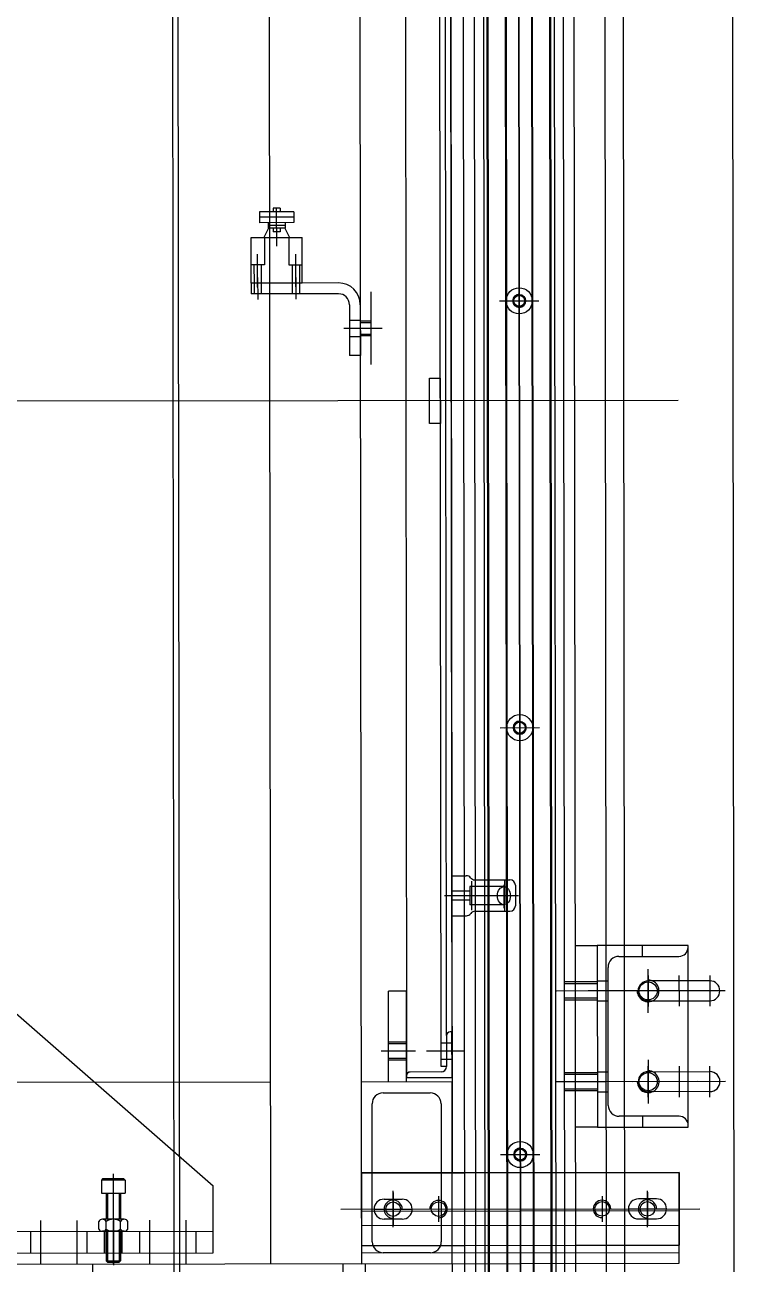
# Model space of a CAD drawing. Header units: feet. Extents: x -99009 to 3252343, y -11094690 to 9035152.
# Drawn here: x 2520128 to 2520526, y -1969814 to -1969131 of the extents above; entities that cross this region are included whole.
import ezdxf

# ---------------------------------------------------------------- set-up
doc = ezdxf.new("R2010")
doc.units = ezdxf.units.FT
for name, color, linetype in [('1', 1, 'Continuous'), ('K-LINE', 7, 'Continuous'), ('栗本図面枠', 7, 'Continuous')]:
    doc.layers.add(name, color=color, linetype=linetype)

# ---------------------------------------------------------------- blocks, each defined once
blk = doc.blocks.new('K24582845e8a56')
at = {"layer": '栗本図面枠', "color": 1}
for p, q in [((-7645.32, 117.5, 0), (-5963.82, 117.5, 0)), ((-6857.82, 113, 0), (-6857.82, 62, 0)), ((-6807.82, 113, 0), (-6807.82, 62, 0)), ((-6866.32, 104.5, 0), (-6849.32, 104.5, 0)), ((-6863.32, 104.5, 0), (-6863.32, 70.5, 0)), ((-6852.32, 70.5, 0), (-6852.32, 104.5, 0)), ((-6799.32, 104.5, 0), (-6816.32, 104.5, 0)), ((-6813.32, 70.5, 0), (-6813.32, 104.5, 0)), ((-6802.32, 104.5, 0), (-6802.32, 70.5, 0)), ((-6857.82, 97.5, 0), (-6857.82, 37.5, 0)), ((-6807.82, 97.5, 0), (-6807.82, 37.5, 0)), ((-6737.82, -98.83, 0), (-6737.82, 98.83, 0)), ((-6881.82, 92.5, 0), (-6882.82, 92.5, 0)), ((-6882.82, 92.5, 0), (-6882.82, 42.5, 0)), ((-6782.82, 92.5, 0), (-6882.82, 92.5, 0)), ((-6882.82, 92.5, 0), (-6882.82, 42.5, 0)), ((-6782.82, 92.5, 0), (-6783.82, 92.5, 0)), ((-6782.82, 42.5, 0), (-6782.82, 92.5, 0)), ((-6782.82, 42.5, 0), (-6782.82, 92.5, 0)), ((-7182.82, 87.5, 0), (-7182.82, -1919.93, 0)), ((-6876.82, 54.5, 0), (-6876.82, 87.5, 0)), ((-6866.32, 87.5, 0), (-6849.32, 87.5, 0)), ((-6816.32, 87.5, 0), (-6799.32, 87.5, 0)), ((-6788.82, 87.5, 0), (-6788.82, 54.5, 0)), ((-6707.82, 87.5, 0), (-6757.82, 87.5, 0)), ((-6757.82, 87.5, 0), (-6757.82, -87.5, 0)), ((-6757.82, 87.5, 0), (-6717.82, 87.5, 0)), ((-6757.82, 30.5, 0), (-6757.82, 87.5, 0)), ((-6736.82, -87.5, 0), (-6736.82, 87.5, 0)), ((-6728.82, -87.5, 0), (-6728.82, 87.5, 0)), ((-6717.82, 30.5, 0), (-6717.82, 87.5, 0)), ((-6713.82, -87.5, 0), (-6713.82, 87.5, 0)), ((-6707.82, -87.5, 0), (-6707.82, 87.5, 0)), ((-6737.82, 60, 0), (-6737.82, 80, 0)), ((-6845.82, 70.5, 0), (-6869.82, 70.5, 0)), ((-6866.32, 70.5, 0), (-6849.32, 70.5, 0)), ((-6819.82, 70.5, 0), (-6795.82, 70.5, 0)), ((-6799.32, 70.5, 0), (-6816.32, 70.5, 0)), ((-6727.82, 70, 0), (-6747.82, 70, 0)), ((-6747.02, 70, 0), (-6728.62, 70, 0)), ((-6743.32, 75, 0), (-6743.32, 65, 0)), ((-6732.32, 65, 0), (-6732.32, 75, 0)), ((-6876.82, 67.5, 0), (-6882.82, 67.5, 0)), ((-6782.82, 67.5, 0), (-6788.82, 67.5, 0)), ((-5916.82, 57.5, 0), (-7660.32, 57.5, 0)), ((-6794.82, 48.5, 0), (-6870.82, 48.5, 0)), ((-6863.32, 42.5, 0), (-6863.32, 48.5, 0)), ((-6852.32, 42.5, 0), (-6852.32, 48.5, 0)), ((-6813.32, 42.5, 0), (-6813.32, 48.5, 0)), ((-6802.32, 42.5, 0), (-6802.32, 48.5, 0)), ((-5916.82, 47.5, 0), (-7660.32, 47.5, 0)), ((-6882.82, 42.5, 0), (-6782.82, 42.5, 0)), ((-6882.82, 42.5, 0), (-6782.82, 42.5, 0)), ((-6882.82, 30.5, 0), (-6882.82, 42.5, 0)), ((-6882.82, 42.5, 0), (-6782.82, 42.5, 0)), ((-6862.82, 42.5, 0), (-6862.82, 24.5, 0)), ((-6861.82, 42.5, 0), (-6861.82, 24.5, 0)), ((-6857.82, 47, 0), (-6857.82, 20, 0)), ((-6853.82, 42.5, 0), (-6853.82, 24.5, 0)), ((-6852.82, 42.5, 0), (-6852.82, 24.5, 0)), ((-6812.82, 42.5, 0), (-6812.82, 24.5, 0)), ((-6811.82, 42.5, 0), (-6811.82, 24.5, 0)), ((-6807.82, 47, 0), (-6807.82, 20, 0)), ((-6803.82, 42.5, 0), (-6803.82, 24.5, 0)), ((-6802.82, 42.5, 0), (-6802.82, 24.5, 0)), ((-6782.82, 42.5, 0), (-6782.82, 30.5, 0)), ((-6744.9, 45, 0), (-6730.75, 45, 0)), ((-5530.82, 30.5, 0), (-7897.82, 30.5, 0)), ((-6757.82, -30.5, 0), (-6757.82, 30.5, 0)), ((-6717.82, -30.5, 0), (-6717.82, 30.5, 0)), ((-5575.82, 24.5, 0), (-7727.82, 24.5, 0)), ((-7755.82, 19.5, 0), (-6650.82, 19.5, 0)), ((-6650.82, 17, 0), (-7755.82, 17, 0)), ((-6650.82, 17.5, 0), (-7750.62, 17.5, 0)), ((-6650.82, 7.51, 0), (-7755.82, 7.51, 0)), ((-7750.62, 7.01, 0), (-6650.82, 7.01, 0)), ((-7237.82, -10.85, 0), (-7237.82, 10.85, 0)), ((-7237.82, -8.21, 0), (-7237.82, 8.21, 0)), ((-7002.82, -10.85, 0), (-7002.82, 10.85, 0)), ((-7002.82, -8.21, 0), (-7002.82, 8.21, 0)), ((-6767.82, -10.85, 0), (-6767.82, 10.85, 0)), ((-6767.82, -8.21, 0), (-6767.82, 8.21, 0)), ((-5437.58, 0, 0), (-7917.65, 0, 0)), ((-7755.82, 0, 0), (-6650.82, 0, 0)), ((-6919.08, -24.82, 0), (-6919.08, -5.5, 0)), ((-6916.08, -2.5, 0), (-6904.76, -2.5, 0)), ((-6910.32, -0.75, 0), (-6910.32, -41.59, 0)), ((-6901.76, -24.67, 0), (-6901.76, -5.5, 0)), ((-7755.82, -7.51, 0), (-6650.82, -7.51, 0)), ((-7750.62, -7.01, 0), (-6650.82, -7.01, 0)), ((-6919.08, -8.5, 0), (-6901.76, -8.5, 0)), ((-6916.39, -8.8, 0), (-6903.4, -8.8, 0)), ((-6915.32, -8.8, 0), (-6915.32, -27.5, 0)), ((-6905.32, -8.8, 0), (-6905.32, -27.5, 0)), ((-6650.82, -17, 0), (-7755.82, -17, 0)), ((-7755.82, -19.5, 0), (-6650.82, -19.5, 0)), ((-6650.82, -17.5, 0), (-7750.62, -17.5, 0)), ((-5575.82, -24.5, 0), (-7727.82, -24.5, 0)), ((-6902.32, -26.5, 0), (-6918.32, -26.5, 0)), ((-5530.82, -30.5, 0), (-7897.82, -30.5, 0)), ((-6921.32, -37.5, 0), (-6921.32, -29.5, 0)), ((-6915.32, -27.5, 0), (-6905.32, -27.5, 0)), ((-6912.82, -27.5, 0), (-6912.82, -37.5, 0)), ((-6907.82, -27.5, 0), (-6907.82, -37.5, 0)), ((-6899.32, -37.5, 0), (-6899.32, -29.5, 0)), ((-6824.82, -30.68, 0), (-6824.82, -51.46, 0)), ((-6757.82, -87.5, 0), (-6757.82, -30.5, 0)), ((-6717.82, -87.5, 0), (-6717.82, -30.5, 0)), ((-7607.82, -37.5, 0), (-6757.82, -37.5, 0)), ((-6810.32, -37.5, 0), (-7555.32, -37.5, 0)), ((-6833.32, -40.5, 0), (-7532.32, -40.5, 0)), ((-6921.32, -37.5, 0), (-6899.32, -37.5, 0)), ((-6810.32, -37.5, 0), (-6835.32, -37.5, 0)), ((-6835.32, -37.5, 0), (-6835.32, -38.5, 0)), ((-6833.32, -40.5, 0), (-6816.32, -40.5, 0)), ((-6829.32, -43.5, 0), (-6829.32, -37.5, 0)), ((-6820.32, -43.5, 0), (-6820.32, -37.5, 0)), ((-6816.32, -40.5, 0), (-6816.32, -43.5, 0)), ((-6810.32, -62.5, 0), (-6810.32, -37.5, 0)), ((-6810.32, -62.5, 0), (-6810.32, -37.5, 0)), ((-6707.82, -37.5, 0), (-6807.82, -37.5, 0)), ((-6807.82, -37.5, 0), (-6807.82, -87.5, 0)), ((-6707.82, -87.5, 0), (-6707.82, -37.5, 0)), ((-6707.82, -37.5, 0), (-6695.82, -37.5, 0)), ((-6707.82, -1750.5, 0), (-6707.82, -37.5, 0)), ((-6816.32, -43.5, 0), (-7549.32, -43.5, 0)), ((-7195.32, -49.5, 0), (-7195.32, -43.5, 0)), ((-7195.32, -43.5, 0), (-7170.32, -43.5, 0)), ((-7170.32, -43.5, 0), (-7170.32, -49.5, 0)), ((-6813.32, -43.5, 0), (-6813.32, -60.5, 0)), ((-6795.82, -43.5, 0), (-6719.82, -43.5, 0)), ((-6744.9, -45, 0), (-6730.75, -45, 0)), ((-7170.32, -49.5, 0), (-7195.32, -49.5, 0)), ((-6801.82, -75.5, 0), (-6801.82, -49.5, 0)), ((-6713.82, -49.5, 0), (-6713.82, -75.5, 0)), ((-6824.82, -57.61, 0), (-6824.82, -76.51, 0)), ((-6737.82, -80, 0), (-6737.82, -60, 0)), ((-7555.32, -62.5, 0), (-6810.32, -62.5, 0)), ((-6857.82, -62.5, 0), (-6857.82, -72.5, 0)), ((-6807.82, -62.5, 0), (-6857.82, -62.5, 0)), ((-6810.32, -62.5, 0), (-6837.82, -62.5, 0)), ((-6829.82, -62.5, 0), (-6829.82, -72.5, 0)), ((-6828.82, -62.5, 0), (-6828.82, -72.5, 0)), ((-6820.82, -62.5, 0), (-6820.82, -72.5, 0)), ((-6819.82, -62.5, 0), (-6819.82, -72.5, 0)), ((-6811.32, -62.5, 0), (-6810.32, -62.5, 0)), ((-6743.32, -75, 0), (-6743.32, -65, 0)), ((-6732.32, -65, 0), (-6732.32, -75, 0)), ((-6807.82, -72.5, 0), (-6857.82, -72.5, 0)), ((-6727.82, -70, 0), (-6747.82, -70, 0)), ((-6747.02, -70, 0), (-6728.62, -70, 0)), ((-7202.82, -81.5, 0), (-7242.82, -81.5, 0)), ((-7226.82, -87.5, 0), (-7226.82, -81.5, 0)), ((-7226.02, -87.5, 0), (-7226.02, -81.5, 0)), ((-7222.82, -93.5, 0), (-7222.82, -75.5, 0)), ((-7219.62, -87.5, 0), (-7219.62, -81.5, 0)), ((-7218.82, -87.5, 0), (-7218.82, -81.5, 0)), ((-6719.82, -81.5, 0), (-6795.82, -81.5, 0)), ((-7607.82, -87.5, 0), (-6757.82, -87.5, 0)), ((-7235.8, -87.5, 0), (-7207.8, -87.5, 0)), ((-7227.32, -93.5, 0), (-7227.32, -87.5, 0)), ((-7222.82, -96.5, 0), (-7222.82, -84.5, 0)), ((-7218.32, -93.5, 0), (-7218.32, -87.5, 0)), ((-7207.8, -87.5, 0), (-7207.8, -93.5, 0)), ((-6807.82, -87.5, 0), (-6707.82, -87.5, 0)), ((-6757.82, -87.5, 0), (-6707.82, -87.5, 0)), ((-6757.82, -87.5, 0), (-6717.82, -87.5, 0)), ((-6678.24, -85.29, 0), (-6707.97, -85.29, 0)), ((-7235.8, -93.5, 0), (-7207.8, -93.5, 0)), ((-7247.8, -99.5, 0), (-7247.8, -147.5, 0)), ((-7241.8, -99.5, 0), (-7241.8, -147.5, 0)), ((-6695.82, -97.5, 0), (-6707.82, -97.5, 0)), ((-7247.8, -119.5, 0), (-7272.8, -119.5, 0)), ((-7272.8, -147.5, 0), (-7272.8, -119.5, 0)), ((-7257.8, -126.75, 0), (-7257.8, -119.5, 0)), ((-7257.8, -121, 0), (-7247.8, -121, 0)), ((-7247.8, -147.5, 0), (-7247.8, -119.5, 0)), ((-7247.8, -121, 0), (-7241.8, -121, 0)), ((-7287, -124, 0), (-7281, -124, 0)), ((-7287, -124, 0), (-7287, -143, 0)), ((-7284, -124, 0), (-7284, -143, 0)), ((-7281, -124, 0), (-7281, -143, 0)), ((-7281, -128.74, 0), (-7278, -128.74, 0)), ((-7279.5, -128.74, 0), (-7279.5, -138.26, 0)), ((-7278, -129.05, 0), (-7272.8, -126.5, 0)), ((-7278, -128.74, 0), (-7278, -138.26, 0)), ((-7272.8, -126.75, 0), (-7257.8, -126.75, 0)), ((-7245.59, -123, 0), (-7263.71, -123, 0)), ((-7257.8, -125, 0), (-7247.8, -125, 0)), ((-7250.8, -123, 0), (-7238.8, -123, 0)), ((-7247.8, -125, 0), (-7241.8, -125, 0)), ((-7289, -131.5, 0), (-7289, -135.5, 0)), ((-7289, -131.5, 0), (-7287, -131.5, 0)), ((-7289, -135.5, 0), (-7287, -135.5, 0)), ((-7267.99, -133.5, 0), (-7288.54, -133.5, 0)), ((-7278, -131.5, 0), (-7276, -131.5, 0)), ((-7278, -135.5, 0), (-7276, -135.5, 0)), ((-7276, -131.5, 0), (-7276, -135.5, 0)), ((-7657.82, -137.5, 0), (-6707.82, -137.5, 0)), ((-7287, -143, 0), (-7281, -143, 0)), ((-7281, -138.26, 0), (-7278, -138.26, 0)), ((-7278, -137.95, 0), (-7272.8, -140.5, 0)), ((-7272.8, -140.25, 0), (-7257.8, -140.25, 0)), ((-7257.8, -140.25, 0), (-7257.8, -147.5, 0)), ((-7257.8, -142, 0), (-7247.8, -142, 0)), ((-7247.8, -142, 0), (-7241.8, -142, 0)), ((-6807.82, -137.5, 0), (-6807.82, -604.75, 0)), ((-7247.8, -147.5, 0), (-7272.8, -147.5, 0)), ((-7245.59, -144, 0), (-7263.71, -144, 0)), ((-7257.8, -146, 0), (-7247.8, -146, 0)), ((-7250.8, -144, 0), (-7238.8, -144, 0)), ((-7247.8, -146, 0), (-7241.8, -146, 0)), ((-7247.8, -147.5, 0), (-7241.8, -147.5, 0)), ((-6849.82, -282.03, 0), (-6750.82, -169.03, 0)), ((-6725.82, -169.03, 0), (-6750.82, -169.03, 0)), ((-6713.82, -169.03, 0), (-6725.82, -169.03, 0)), ((-6725.82, -319.03, 0), (-6725.82, -169.03, 0)), ((-6713.82, -319.03, 0), (-6713.82, -169.03, 0)), ((-6707.82, -184.03, 0), (-6731.82, -184.03, 0)), ((-6713.82, -178.53, 0), (-6725.82, -178.53, 0)), ((-6695.82, -187.5, 0), (-7669.82, -187.5, 0)), ((-6698.82, -190.5, 0), (-7666.82, -190.5, 0)), ((-6707.82, -204.03, 0), (-6731.82, -204.03, 0)), ((-6713.82, -209.53, 0), (-6725.82, -209.53, 0)), ((-6754.82, -218.33, 0), (-6754.02, -217.53, 0)), ((-6754.82, -229.73, 0), (-6754.82, -218.33, 0)), ((-6754.02, -217.53, 0), (-6754.02, -230.53, 0)), ((-6754.02, -217.53, 0), (-6746.82, -217.53, 0)), ((-6746.82, -230.53, 0), (-6746.82, -217.53, 0)), ((-6732.42, -218.03, 0), (-6732.42, -230.03, 0)), ((-6727.02, -216.03, 0), (-6731.22, -216.03, 0)), ((-6725.82, -218.03, 0), (-6725.82, -230.03, 0)), ((-6757.37, -224.03, 0), (-6707.19, -224.03, 0)), ((-6746.82, -220.03, 0), (-6732.42, -220.03, 0)), ((-6746.82, -220.83, 0), (-6732.42, -220.83, 0)), ((-6707.82, -224.03, 0), (-6731.82, -224.03, 0)), ((-6727.02, -220.03, 0), (-6731.22, -220.03, 0)), ((-6713.82, -219.23, 0), (-6725.82, -219.23, 0)), ((-6713.82, -220.03, 0), (-6725.82, -220.03, 0)), ((-6725.82, -220.03, 0), (-6709.62, -220.03, 0)), ((-6725.82, -220.83, 0), (-6708.82, -220.83, 0)), ((-6709.62, -228.03, 0), (-6709.62, -220.03, 0)), ((-6708.82, -220.83, 0), (-6709.62, -220.03, 0)), ((-6708.82, -227.23, 0), (-6708.82, -220.83, 0)), ((-6754.82, -229.73, 0), (-6754.02, -230.53, 0)), ((-6754.02, -230.53, 0), (-6746.82, -230.53, 0)), ((-6746.82, -227.23, 0), (-6732.42, -227.23, 0)), ((-6746.82, -228.03, 0), (-6732.42, -228.03, 0)), ((-6727.02, -228.03, 0), (-6731.22, -228.03, 0)), ((-6725.82, -227.23, 0), (-6708.82, -227.23, 0)), ((-6713.82, -228.03, 0), (-6725.82, -228.03, 0)), ((-6725.82, -228.03, 0), (-6709.62, -228.03, 0)), ((-6713.82, -228.83, 0), (-6725.82, -228.83, 0)), ((-6709.62, -228.03, 0), (-6708.82, -227.23, 0)), ((-6727.02, -232.03, 0), (-6731.22, -232.03, 0)), ((-6713.82, -238.53, 0), (-6725.82, -238.53, 0)), ((-6678.24, -235.29, 0), (-6707.97, -235.29, 0)), ((-6707.82, -244.03, 0), (-6731.82, -244.03, 0)), ((-6707.82, -264.03, 0), (-6731.82, -264.03, 0)), ((-6713.82, -269.53, 0), (-6725.82, -269.53, 0))]:
    blk.add_line(p, q, dxfattribs=at)
for centre, radius in [((-6857.82, 70.5, 0), 5), ((-6807.82, 70.5, 0), 5), ((-6737.82, 70, 0), 4), ((-6737.82, 45, 0), 4), ((-7237.82, 0, 0), 7.21), ((-7002.82, 0, 0), 7.21), ((-6767.82, 0, 0), 7.21), ((-7237.82, 0, 0), 3.5), ((-7237.82, 0, 0), 3), ((-7002.82, 0, 0), 3.5), ((-7002.82, 0, 0), 3), ((-6767.82, 0, 0), 3.5), ((-6767.82, 0, 0), 3), ((-6737.82, -45, 0), 4), ((-6737.82, -70, 0), 4)]:
    blk.add_circle(centre, radius, dxfattribs=at)
for centre, radius, start, end in [((-6857.82, 104.5, 0), 5.5, 0, 180), ((-6807.82, 104.5, 0), 5.5, 0, 180), ((-6881.82, 87.5, 0), 5, 0, 90), ((-6783.82, 87.5, 0), 5, 90, 180), ((-6857.82, 70.5, 0), 6, 270, 180), ((-6807.82, 70.5, 0), 6, 270, 180), ((-6737.82, 75, 0), 5.5, 0, 180), ((-6857.82, 70.5, 0), 5.5, 180, 0), ((-6807.82, 70.5, 0), 5.5, 180, 0), ((-6737.82, 70, 0), 5, 90, 0), ((-6737.82, 65, 0), 5.5, 180, 0), ((-6870.82, 54.5, 0), 6, 180, 270), ((-6794.82, 54.5, 0), 6, 270, 0), ((-6737.82, 45, 0), 4.8, 90, 0), ((-7237.82, 0, 0), 3.6, 180, 90), ((-7002.82, 0, 0), 3.6, 180, 90), ((-6767.82, 0, 0), 3.6, 180, 90), ((-6916.08, -5.5, 0), 3, 90, 180), ((-6904.76, -5.5, 0), 3, 0, 90), ((-6918.32, -29.5, 0), 3, 128.80734, 180), ((-6922.08, -24.82, 0), 3, 308.80734, 0), ((-6898.76, -24.67, 0), 3, 180, 233.58038), ((-6902.32, -29.5, 0), 3, 0, 53.58038), ((-6833.32, -38.5, 0), 2, 180, 270), ((-6816.32, -43.5, 0), 3, 0, 90), ((-6737.82, -45, 0), 4.8, 0, 270), ((-6795.82, -49.5, 0), 6, 90, 180), ((-6719.82, -49.5, 0), 6, 0, 90), ((-6811.32, -60.5, 0), 2, 180, 270), ((-6737.82, -65, 0), 5.5, 0, 180), ((-6737.82, -70, 0), 5, 90, 0), ((-6737.82, -75, 0), 5.5, 180, 0), ((-6795.82, -75.5, 0), 6, 180, 270), ((-6719.82, -75.5, 0), 6, 270, 0), ((-7235.8, -99.5, 0), 12, 90, 180), ((-7235.8, -99.5, 0), 6, 90, 180), ((-6730.15, -218.03, 0), 2.27, 118.07249, 241.92751), ((-6728.09, -218.03, 0), 2.27, 298.07249, 61.92751), ((-6725.15, -224.03, 0), 7.27, 146.60151, 213.39849), ((-6733.09, -224.03, 0), 7.27, 326.60151, 33.39849), ((-6730.15, -230.03, 0), 2.27, 118.07249, 241.92751), ((-6728.09, -230.03, 0), 2.27, 298.07249, 61.92751)]:
    blk.add_arc(centre, radius, start, end, dxfattribs=at)
blk.add_ellipse((-6910.32, -8.8, 0), major_axis=(5, 0), ratio=0.716192, dxfattribs=at)

msp = doc.modelspace()

# ---------------------------------------------------------------- linework, layer by layer
at = {"layer": '1'}
msp.add_arc((2520410.24778, -1978395.99612), 100000, 84.1346387202, 194.3871675539, dxfattribs=at)

# ---------------------------------------------------------------- block references
at = {"layer": 'K-LINE', "color": 2, "linetype": 'Continuous', "lineweight": 15, "rotation": 270.0650517140735}
msp.add_blockref('K24582845e8a56', (2520408.11897, -1976520.99344), dxfattribs=at)

doc.saveas('drawing.dxf')
